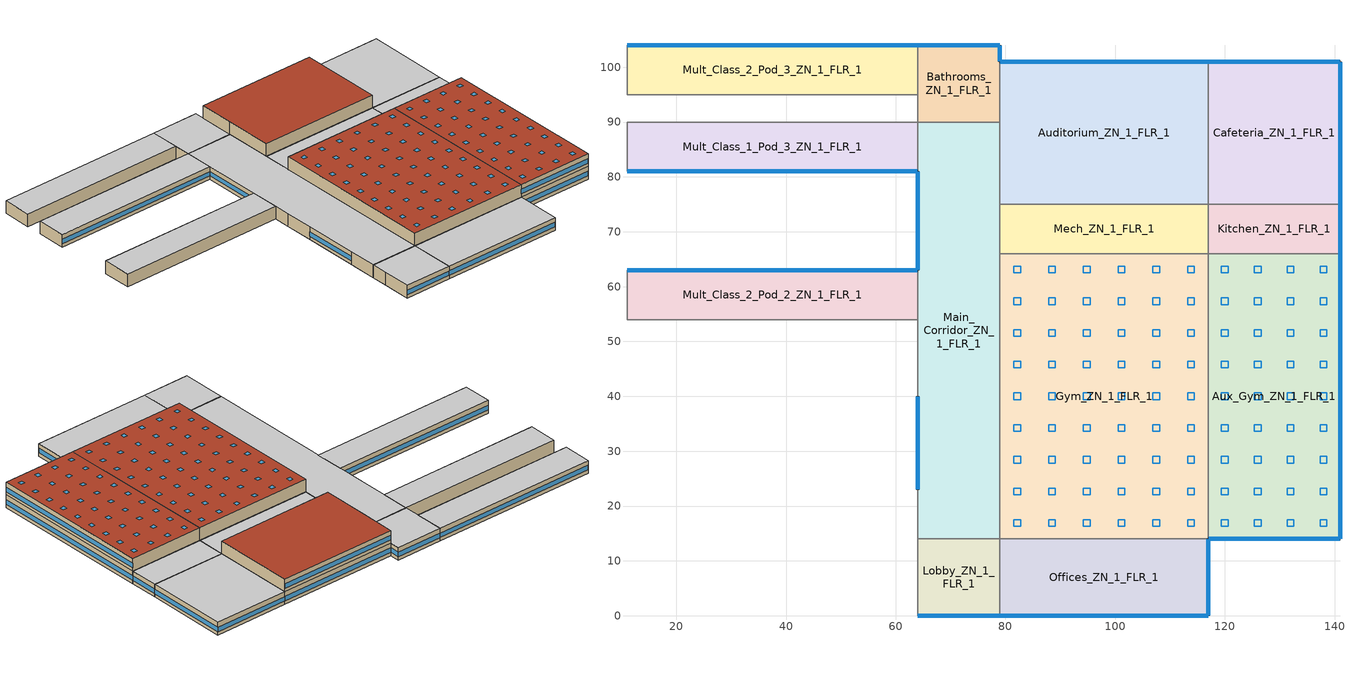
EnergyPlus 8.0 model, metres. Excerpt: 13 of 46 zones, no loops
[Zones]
Mult_Class_2_Pod_2_ZN_1_FLR_1
 floor ground (ext_slab_6in_with_carpet): 11,63 64,63 64,54 11,54 z0
 wall outside (nonres_ext_wall): 64,63 11,63 z0:4
 wall to Corridor_Pod_2_ZN_1_FLR_1 (int_wall): 11,54 64,54 z0:4
 wall to Main_Corridor_ZN_1_FLR_1 (int_wall): 64,54 64,63 z0:4
 wall to Corner_Class_2_Pod_2_ZN_1_FLR_1 (int_wall): 11,63 11,54 z0:4
 window (Window_U_0.48_SHGC_0.40): 63.95,63 11.05,63 z1.1:2.5
 ceiling to Mult_Class_2_Pod_2_ZN_1_FLR_2 (int_slab_ceiling): 11,54 64,54 64,63 11,63 z4
Mult_Class_1_Pod_3_ZN_1_FLR_1
 floor ground (ext_slab_6in_with_carpet): 11,90 64,90 64,81 11,81 z0
 wall outside (nonres_ext_wall): 11,81 64,81 z0:4
 wall to Main_Corridor_ZN_1_FLR_1 (int_wall): 64,81 64,90 z0:4
 wall to Corridor_Pod_3_ZN_1_FLR_1 (int_wall): 64,90 11,90 z0:4
 wall to Corner_Class_1_Pod_3_ZN_1_FLR_1 (int_wall): 11,90 11,81 z0:4
 window (Window_U_0.48_SHGC_0.40): 11.05,81 63.95,81 z1.1:2.5
 ceiling to Mult_Class_1_Pod_3_ZN_1_FLR_2 (int_slab_ceiling): 11,81 64,81 64,90 11,90 z4
Mult_Class_2_Pod_3_ZN_1_FLR_1
 floor ground (ext_slab_6in_with_carpet): 11,104 64,104 64,95 11,95 z0
 wall outside (nonres_ext_wall): 64,104 11,104 z0:4
 wall to Corridor_Pod_3_ZN_1_FLR_1 (int_wall): 11,95 64,95 z0:4
 wall to Bathrooms_ZN_1_FLR_1 (int_wall): 64,95 64,104 z0:4
 wall to Corner_Class_2_Pod_3_ZN_1_FLR_1 (int_wall): 11,104 11,95 z0:4
 window (Window_U_0.48_SHGC_0.40): 63.95,104 11.05,104 z1.1:2.5
 ceiling to Mult_Class_2_Pod_3_ZN_1_FLR_2 (int_slab_ceiling): 11,95 64,95 64,104 11,104 z4
Main_Corridor_ZN_1_FLR_1
 floor ground (ext_slab_6in_with_carpet): 64,90 79,90 79,14 64,14 z0
 wall outside (nonres_ext_wall): 64,81 64,63 / 64,40 64,23 z0:4
 wall to Lobby_ZN_1_FLR_1 (int_wall): 64,14 79,14 z0:4
 wall to Gym_ZN_1_FLR_1 (int_wall): 79,14 79,66 z0:4
 wall to Mech_ZN_1_FLR_1 (int_wall): 79,66 79,75 z0:4
 wall to Auditorium_ZN_1_FLR_1 (nonres_ext_wall): 79,75 79,90 z0:4
 wall to Bathrooms_ZN_1_FLR_1 (int_wall): 79,90 64,90 z0:4
 wall to Corridor_Pod_2_ZN_1_FLR_1 (int_wall): 64,54 64,49 z0:4
 wall to Mult_Class_1_Pod_2_ZN_1_FLR_1 (int_wall): 64,49 64,40 z0:4
 wall to Mult_Class_2_Pod_1_ZN_1_FLR_1 (int_wall): 64,23 64,14 z0:4
 window (Window_U_0.48_SHGC_0.40): 64,80.95 64,63.05 / 64,39.95 64,23.05 z1.1:2.51
 ceiling to Main_Corridor_ZN_1_FLR_2 (int_slab_ceiling): 64,14 79,14 79,90 64,90 z4
Lobby_ZN_1_FLR_1
 floor ground (ext_slab_6in_with_carpet): 64,14 79,14 79,0 64,0 z0
 wall outside (nonres_ext_wall): 64,0 79,0 z0:4
 wall to Offices_ZN_1_FLR_1 (int_wall): 79,0 79,14 z0:4
 wall to Corridor_Pod_1_ZN_1_FLR_1 (int_wall): 64,14 64,9 z0:4
 wall to Mult_Class_1_Pod_1_ZN_1_FLR_1 (int_wall): 64,9 64,0 z0:4
 window (Window_U_0.48_SHGC_0.40): 64.05,0 78.95,0 z1.1:2.51
 ceiling to Lobby_ZN_1_FLR_2 (int_slab_ceiling): 64,0 79,0 79,14 64,14 z4
Bathrooms_ZN_1_FLR_1
 floor ground (ext_slab_6in_with_carpet): 64,104 79,104 79,90 64,90 z0
 wall outside (nonres_ext_wall): 79,101 79,104 64,104 z0:4
 wall to Auditorium_ZN_1_FLR_1 (nonres_ext_wall): 79,90 79,101 z0:4
 wall to Corridor_Pod_3_ZN_1_FLR_1 (int_wall): 64,95 64,90 z0:4
 window (Window_U_0.48_SHGC_0.40): 79,101.05 79,103.95 z1.1:2.55; 78.95,104 64.05,104 z1.1:2.51
 ceiling to Bathrooms_ZN_1_FLR_2 (int_slab_ceiling): 64,90 79,90 79,104 64,104 z4
Offices_ZN_1_FLR_1
 floor ground (ext_slab_6in_with_carpet): 79,14 117,14 117,0 79,0 z0
 wall outside (nonres_ext_wall): 79,0 117,0 117,14 z0:4
 wall to Gym_ZN_1_FLR_1 (int_wall): 117,14 79,14 z0:4
 window (Window_U_0.48_SHGC_0.40): 79.05,0 116.95,0 z1.1:2.5; 117,0.05 117,13.95 z1.1:2.51
 ceiling to Offices_ZN_1_FLR_2 (int_slab_ceiling): 79,0 117,0 117,14 79,14 z4
Gym_ZN_1_FLR_1
 floor ground (ext_slab_6in_with_carpet): 79,66 117,66 117,14 79,14 z0
 wall to Aux_Gym_ZN_1_FLR_1 (int_wall): 117,14 117,66 z0:4; 117,14 117,66 z4:8
 wall to Mech_ZN_1_FLR_1 (int_wall): 117,66 79,66 z0:4
 wall to Offices_ZN_1_FLR_2 (int_wall): 79,14 117,14 z4:8
 wall to Mech_ZN_1_FLR_2 (int_wall): 117,66 79,66 z4:8
 wall to Main_Corridor_ZN_1_FLR_2 (int_wall): 79,66 79,14 z4:8
 roof outside (nonres_roof): 79,14 117,14 117,66 79,66 z8
 skylight (Window_U_1.17_SHGC_0.49): 81.56,16.28 82.78,16.28 82.78,17.5 81.56,17.5 z8; 87.89,16.28 89.11,16.28 89.11,17.5 87.89,17.5 z8; 94.22,16.28 95.44,16.28 95.44,17.5 94.22,17.5 z8; 100.56,16.28 101.78,16.28 101.78,17.5 100.56,17.5 z8; 106.89,16.28 108.11,16.28 108.11,17.5 106.89,17.5 z8; 113.22,16.28 114.44,16.28 114.44,17.5 113.22,17.5 z8; 81.56,22.06 82.78,22.06 82.78,23.28 81.56,23.28 z8; 87.89,22.06 89.11,22.06 89.11,23.28 87.89,23.28 z8; 94.22,22.06 95.44,22.06 95.44,23.28 94.22,23.28 z8; 100.56,22.06 101.78,22.06 101.78,23.28 100.56,23.28 z8; 106.89,22.06 108.11,22.06 108.11,23.28 106.89,23.28 z8; 113.22,22.06 114.44,22.06 114.44,23.28 113.22,23.28 z8; 81.56,27.83 82.78,27.83 82.78,29.05 81.56,29.05 z8; 87.89,27.83 89.11,27.83 89.11,29.05 87.89,29.05 z8; 94.22,27.83 95.44,27.83 95.44,29.05 94.22,29.05 z8; 100.56,27.83 101.78,27.83 101.78,29.05 100.56,29.05 z8; 106.89,27.83 108.11,27.83 108.11,29.05 106.89,29.05 z8; 113.22,27.83 114.44,27.83 114.44,29.05 113.22,29.05 z8; 81.56,33.61 82.78,33.61 82.78,34.83 81.56,34.83 z8; 87.89,33.61 89.11,33.61 89.11,34.83 87.89,34.83 z8; 94.22,33.61 95.44,33.61 95.44,34.83 94.22,34.83 z8; 100.56,33.61 101.78,33.61 101.78,34.83 100.56,34.83 z8; 106.89,33.61 108.11,33.61 108.11,34.83 106.89,34.83 z8; 113.22,33.61 114.44,33.61 114.44,34.83 113.22,34.83 z8; 81.56,39.39 82.78,39.39 82.78,40.61 81.56,40.61 z8; 87.89,39.39 89.11,39.39 89.11,40.61 87.89,40.61 z8; 94.22,39.39 95.44,39.39 95.44,40.61 94.22,40.61 z8; 100.56,39.39 101.78,39.39 101.78,40.61 100.56,40.61 z8; 106.89,39.39 108.11,39.39 108.11,40.61 106.89,40.61 z8; 113.22,39.39 114.44,39.39 114.44,40.61 113.22,40.61 z8; 81.56,45.17 82.78,45.17 82.78,46.39 81.56,46.39 z8; 87.89,45.17 89.11,45.17 89.11,46.39 87.89,46.39 z8; 94.22,45.17 95.44,45.17 95.44,46.39 94.22,46.39 z8; 100.56,45.17 101.78,45.17 101.78,46.39 100.56,46.39 z8; 106.89,45.17 108.11,45.17 108.11,46.39 106.89,46.39 z8; 113.22,45.17 114.44,45.17 114.44,46.39 113.22,46.39 z8; 81.56,50.95 82.78,50.95 82.78,52.17 81.56,52.17 z8; 87.89,50.95 89.11,50.95 89.11,52.17 87.89,52.17 z8; 94.22,50.95 95.44,50.95 95.44,52.17 94.22,52.17 z8; 100.56,50.95 101.78,50.95 101.78,52.17 100.56,52.17 z8; 106.89,50.95 108.11,50.95 108.11,52.17 106.89,52.17 z8; 113.22,50.95 114.44,50.95 114.44,52.17 113.22,52.17 z8; 81.56,56.72 82.78,56.72 82.78,57.94 81.56,57.94 z8; 87.89,56.72 89.11,56.72 89.11,57.94 87.89,57.94 z8; 94.22,56.72 95.44,56.72 95.44,57.94 94.22,57.94 z8; 100.56,56.72 101.78,56.72 101.78,57.94 100.56,57.94 z8; 106.89,56.72 108.11,56.72 108.11,57.94 106.89,57.94 z8; 113.22,56.72 114.44,56.72 114.44,57.94 113.22,57.94 z8; 81.56,62.5 82.78,62.5 82.78,63.72 81.56,63.72 z8; 87.89,62.5 89.11,62.5 89.11,63.72 87.89,63.72 z8; 94.22,62.5 95.44,62.5 95.44,63.72 94.22,63.72 z8; 100.56,62.5 101.78,62.5 101.78,63.72 100.56,63.72 z8; 106.89,62.5 108.11,62.5 108.11,63.72 106.89,63.72 z8; 113.22,62.5 114.44,62.5 114.44,63.72 113.22,63.72 z8
Aux_Gym_ZN_1_FLR_1
 floor ground (ext_slab_6in_with_carpet): 117,66 141,66 141,14 117,14 z0
 wall outside (nonres_ext_wall): 117,14 141,14 141,66 z0:4; 117,14 141,14 141,66 z4:8
 wall to Kitchen_ZN_1_FLR_1 (int_wall): 141,66 117,66 z0:4
 wall to LIBRARY_MEDIA_CENTER_ZN_1_FLR_2 (int_wall): 141,66 117,66 z4:8
 window (Window_U_0.48_SHGC_0.40): 117.05,14 140.95,14 z1.1:2.51; 141,14.05 141,65.95 z1.1:2.5; 117.05,14 140.95,14 z5.1:6.51; 141,14.05 141,65.95 z5.1:6.5
 roof outside (nonres_roof): 117,14 141,14 141,66 117,66 z8
 skylight (Window_U_1.17_SHGC_0.49): 119.39,16.28 120.61,16.28 120.61,17.5 119.39,17.5 z8; 125.39,16.28 126.61,16.28 126.61,17.5 125.39,17.5 z8; 131.39,16.28 132.61,16.28 132.61,17.5 131.39,17.5 z8; 137.39,16.28 138.61,16.28 138.61,17.5 137.39,17.5 z8; 119.39,22.06 120.61,22.06 120.61,23.28 119.39,23.28 z8; 125.39,22.06 126.61,22.06 126.61,23.28 125.39,23.28 z8; 131.39,22.06 132.61,22.06 132.61,23.28 131.39,23.28 z8; 137.39,22.06 138.61,22.06 138.61,23.28 137.39,23.28 z8; 119.39,27.83 120.61,27.83 120.61,29.05 119.39,29.05 z8; 125.39,27.83 126.61,27.83 126.61,29.05 125.39,29.05 z8; 131.39,27.83 132.61,27.83 132.61,29.05 131.39,29.05 z8; 137.39,27.83 138.61,27.83 138.61,29.05 137.39,29.05 z8; 119.39,33.61 120.61,33.61 120.61,34.83 119.39,34.83 z8; 125.39,33.61 126.61,33.61 126.61,34.83 125.39,34.83 z8; 131.39,33.61 132.61,33.61 132.61,34.83 131.39,34.83 z8; 137.39,33.61 138.61,33.61 138.61,34.83 137.39,34.83 z8; 119.39,39.39 120.61,39.39 120.61,40.61 119.39,40.61 z8; 125.39,39.39 126.61,39.39 126.61,40.61 125.39,40.61 z8; 131.39,39.39 132.61,39.39 132.61,40.61 131.39,40.61 z8; 137.39,39.39 138.61,39.39 138.61,40.61 137.39,40.61 z8; 119.39,45.17 120.61,45.17 120.61,46.39 119.39,46.39 z8; 125.39,45.17 126.61,45.17 126.61,46.39 125.39,46.39 z8; 131.39,45.17 132.61,45.17 132.61,46.39 131.39,46.39 z8; 137.39,45.17 138.61,45.17 138.61,46.39 137.39,46.39 z8; 119.39,50.95 120.61,50.95 120.61,52.17 119.39,52.17 z8; 125.39,50.95 126.61,50.95 126.61,52.17 125.39,52.17 z8; 131.39,50.95 132.61,50.95 132.61,52.17 131.39,52.17 z8; 137.39,50.95 138.61,50.95 138.61,52.17 137.39,52.17 z8; 119.39,56.72 120.61,56.72 120.61,57.94 119.39,57.94 z8; 125.39,56.72 126.61,56.72 126.61,57.94 125.39,57.94 z8; 131.39,56.72 132.61,56.72 132.61,57.94 131.39,57.94 z8; 137.39,56.72 138.61,56.72 138.61,57.94 137.39,57.94 z8; 119.39,62.5 120.61,62.5 120.61,63.72 119.39,63.72 z8; 125.39,62.5 126.61,62.5 126.61,63.72 125.39,63.72 z8; 131.39,62.5 132.61,62.5 132.61,63.72 131.39,63.72 z8; 137.39,62.5 138.61,62.5 138.61,63.72 137.39,63.72 z8
Auditorium_ZN_1_FLR_1
 floor ground (ext_slab_6in_with_carpet): 79,101 117,101 117,75 79,75 z0
 wall outside (nonres_ext_wall): 117,101 79,101 z0:4; 117,101 79,101 z4:8
 wall to Mech_ZN_1_FLR_1 (int_wall): 79,75 117,75 z0:4
 wall to Cafeteria_ZN_1_FLR_1 (int_wall): 117,75 117,101 z0:4
 wall to Mech_ZN_1_FLR_2 (int_wall): 79,75 117,75 z4:8
 wall to LIBRARY_MEDIA_CENTER_ZN_1_FLR_2 (int_wall): 117,75 117,101 z4:8
 wall to Main_Corridor_ZN_1_FLR_2 (nonres_ext_wall): 79,90 79,75 z4:8
 wall to Bathrooms_ZN_1_FLR_2 (nonres_ext_wall): 79,101 79,90 z4:8
 window (Window_U_0.48_SHGC_0.40): 116.95,101 79.05,101 z1.1:2.5; 116.95,101 79.05,101 z5.1:6.5
 roof outside (nonres_roof): 79,75 117,75 117,101 79,101 z8
Kitchen_ZN_1_FLR_1
 floor ground (ext_slab_6in_with_carpet): 117,75 141,75 141,66 117,66 z0
 wall outside (nonres_ext_wall): 141,66 141,75 z0:4
 wall to Cafeteria_ZN_1_FLR_1 (int_wall): 141,75 117,75 z0:4
 wall to Mech_ZN_1_FLR_1 (int_wall): 117,75 117,66 z0:4
 window (Window_U_0.48_SHGC_0.40): 141,66.05 141,74.95 z1.1:2.52
 ceiling to LIBRARY_MEDIA_CENTER_ZN_1_FLR_2 (int_slab_ceiling): 117,66 141,66 141,75 117,75 z4
Cafeteria_ZN_1_FLR_1
 floor ground (ext_slab_6in_with_carpet): 117,101 141,101 141,75 117,75 z0
 wall outside (nonres_ext_wall): 141,75 141,101 117,101 z0:4
 window (Window_U_0.48_SHGC_0.40): 141,75.05 141,100.95 / 140.95,101 117.05,101 z1.1:2.51
 ceiling to LIBRARY_MEDIA_CENTER_ZN_1_FLR_2 (int_slab_ceiling): 117,75 141,75 141,101 117,101 z4
Mech_ZN_1_FLR_1
 floor ground (ext_slab_6in_with_carpet): 79,75 117,75 117,66 79,66 z0
 ceiling to Mech_ZN_1_FLR_2 (int_slab_ceiling): 79,66 117,66 117,75 79,75 z4
[Building]
Secondary School: North Axis {deg}=0; Terrain=City; Loads Convergence Tolerance Value=0.04; Temperature Convergence Tolerance Value {deltaC}=0.2; Solar Distribution=FullInteriorAndExterior; Maximum Number of Warmup Days=25; Minimum Number of Warmup Days=6
[Site:Location]
Site:Location=Chicago Ohare Intl Ap_IL_USA Design_Conditions; Latitude {N+ S-}=41.98; Longitude {W- E+}=-87.92; Time Zone Relative to GMT {GMT+/-}=-6; Elevation {m}=201
[SizingPeriod:DesignDay] Day of Month=21; Dry-Bulb Temperature Range Modifier Type=DefaultMultipliers; Humidity Condition Type=Wetbulb; Barometric Pressure {Pa}=98934; Rain {Yes/No}=No; Snow on ground {Yes/No}=No; Daylight Savings Time Indicator=No
Name | Month | Day Type | Maximum Dry-Bulb Temperature {C} | Daily Dry-Bulb Temperature Range {C} | Wetbulb at Maximum Dry-Bulb {C} | Wind Speed {m/s} design conditions vs. traditional 6.71 m/s (15 mph) | Wind Direction {Degrees; N=0, S=180} | Solar Model Indicator | Clearness {0.0 to 1.1} | Wind Speed {m/s} design conditions vs. traditional 3.35 m/s (7mph) | ASHRAE Clear Sky Optical Depth for Beam Irradiance (taub) | ASHRAE Clear Sky Optical Depth for Diffuse Irradiance (taud)
Chicago Ohare Intl Ap Ann Htg 99.6% Condns DB | 1 | WinterDesignDay | -20 | 0 | -20 | 4.9 | 270 | ASHRAEClearSky | 0
Chicago Ohare Intl Ap Ann Clg .4% Condns DB=>MWB | 7 | SummerDesignDay | 33.3 | 10.5 | 23.7 |  | 230 | ASHRAETau |  | 5.2 | 0.455 | 2.05
[Site:GroundTemperature:BuildingSurface]
20.54, 20.52, 20.55, 20.63, 20.72, 23.01, 23.37, 23.43, 23.44, 21.14, 20.8, 20.64
[Site:WaterMainsTemperature]
Calculation Method=CORRELATION; Annual Average Outdoor Air Temperature {C}=9.75; Maximum Difference In Monthly Average Outdoor Air Temperatures {deltaC}=28.14
[Material]
Name | Roughness | Thickness {m} | Conductivity {W/m-K} | Density {kg/m3} | Specific Heat {J/kg-K} | Thermal Absorptance | Solar Absorptance | Visible Absorptance | Absorptance:Thermal | Absorptance:Solar | Absorptance:Visible
Std Wood 6inch | MediumSmooth | 0.15 | 0.12 | 540 | 1210 | 0.9 | 0.7 | 0.7
F07 25mm stucco | Smooth | 0.0254 | 0.72 | 1856 | 840 | 0.9 | 0.7 | 0.7
F08 Metal surface | Smooth | 0.0008 | 45.28 | 7824 | 500
F13 Built-up roofing | Rough | 0.0095 | 0.16 | 1120 | 1460 |  |  |  | 0.9 | 0.77
G01 13mm gypsum board | Smooth | 0.0127 | 0.16 | 800 | 1090 |  |  |  | 0.9 | 0.7 | 0.5
G01 16mm gypsum board | MediumSmooth | 0.0159 | 0.16 | 800 | 1090
100mm Normalweight concrete floor | MediumRough | 0.1016 | 2.31 | 2322 | 832
150mm Normalweight concrete floor | MediumRough | 0.1524 | 2.31 | 2322 | 832
[Material:NoMass]
CP02 CARPET PAD: VeryRough, 0.21648, 0.9, 0.7, 0.8
Nonres_Roof_Insulation: MediumSmooth, 3.4722, 0.9, 0.7, 0.7
Nonres_Exterior_Wall_Insulation: MediumSmooth, 2.368, 0.9, 0.7, 0.7
[Construction]
InteriorFurnishings: Std Wood 6inch
int_wall: G01 13mm gypsum board, G01 13mm gypsum board
ext_slab_6in_with_carpet: 150mm Normalweight concrete floor, CP02 CARPET PAD
int_slab_ceiling: CP02 CARPET PAD, 100mm Normalweight concrete floor
nonres_roof: F13 Built-up roofing, Nonres_Roof_Insulation, F08 Metal surface
nonres_ext_wall: F07 25mm stucco, G01 16mm gypsum board, Nonres_Exterior_Wall_Insulation, G01 16mm gypsum board
Window_U_0.48_SHGC_0.40: REF D CLEAR 6MM, AIR 13MM, CLEAR 6MM
Window_U_1.17_SHGC_0.49: REF D CLEAR 6MM
[WindowMaterial:Glazing] Optical Data Type=SpectralAverage; Thickness {m}=0.006; Infrared Transmittance at Normal Incidence=0; Front Side Infrared Hemispherical Emissivity=0.84; Conductivity {W/m-K}=0.9
Name | Solar Transmittance at Normal Incidence | Front Side Solar Reflectance at Normal Incidence | Back Side Solar Reflectance at Normal Incidence | Visible Transmittance at Normal Incidence | Front Side Visible Reflectance at Normal Incidence | Back Side Visible Reflectance at Normal Incidence | Back Side Infrared Hemispherical Emissivity
CLEAR 6MM | 0.775 | 0.071 | 0.071 | 0.881 | 0.08 | 0.08 | 0.84
REF D CLEAR 6MM | 0.429 | 0.308 | 0.379 | 0.334 | 0.453 | 0.505 | 0.82
[WindowMaterial:Gas]
AIR 13MM: Gas Type=Air; Thickness {m}=0.0127
[Zone] Type=1; Multiplier=1; Ceiling Height {m}=4; Floor Area {m2}=autocalculate; Part of Total Floor Area=Yes
Name | Volume {m3}
Mult_Class_2_Pod_2_ZN_1_FLR_1; Mult_Class_1_Pod_3_ZN_1_FLR_1; Mult_Class_2_Pod_3_ZN_1_FLR_1 | 1908
Main_Corridor_ZN_1_FLR_1 | 4560
Lobby_ZN_1_FLR_1; Bathrooms_ZN_1_FLR_1 | 840
Offices_ZN_1_FLR_1 | 2128
Gym_ZN_1_FLR_1 | 15808
Aux_Gym_ZN_1_FLR_1 | 9984
Auditorium_ZN_1_FLR_1 | 7904
Kitchen_ZN_1_FLR_1 | 864
Cafeteria_ZN_1_FLR_1 | 2496
Mech_ZN_1_FLR_1 | 1368
[InternalMass] Construction=InteriorFurnishings
Name | Zone | Surface Area {m2}
Mult_Class_2_Pod_2_ZN_1_FLR_1_InternalMass_1 | Mult_Class_2_Pod_2_ZN_1_FLR_1 | 954
Mult_Class_1_Pod_3_ZN_1_FLR_1_InternalMass_1 | Mult_Class_1_Pod_3_ZN_1_FLR_1 | 954
Mult_Class_2_Pod_3_ZN_1_FLR_1_InternalMass_1 | Mult_Class_2_Pod_3_ZN_1_FLR_1 | 954
Main_Corridor_ZN_1_FLR_1_InternalMass_1 | Main_Corridor_ZN_1_FLR_1 | 2280
Lobby_ZN_1_FLR_1_InternalMass_1 | Lobby_ZN_1_FLR_1 | 420
Bathrooms_ZN_1_FLR_1_InternalMass_1 | Bathrooms_ZN_1_FLR_1 | 420
Offices_ZN_1_FLR_1_InternalMass_1 | Offices_ZN_1_FLR_1 | 1064
Gym_ZN_1_FLR_1_InternalMass_1 | Gym_ZN_1_FLR_1 | 3952
Aux_Gym_ZN_1_FLR_1_InternalMass_1 | Aux_Gym_ZN_1_FLR_1 | 2496
Auditorium_ZN_1_FLR_1_InternalMass_1 | Auditorium_ZN_1_FLR_1 | 1976
Kitchen_ZN_1_FLR_1_InternalMass_1 | Kitchen_ZN_1_FLR_1 | 432
Cafeteria_ZN_1_FLR_1_InternalMass_1 | Cafeteria_ZN_1_FLR_1 | 1248
Mech_ZN_1_FLR_1_InternalMass_1 | Mech_ZN_1_FLR_1 | 684
[People] Fraction Radiant=0.3; Sensible Heat Fraction=AUTOCALCULATE; Activity Level Schedule=ACTIVITY_SCH; Enable ASHRAE 55 Comfort Warnings=No; Mean Radiant Temperature Calculation Type=ZoneAveraged; Work Efficiency Schedule=WORK_EFF_SCH; Clothing Insulation Schedule=CLOTHING_SCH; Air Velocity Schedule=AIR_VELO_SCH; Thermal Comfort Model 1 Type=FANGER
Name | Zone or ZoneList | Number of People Schedule | Number of People Calculation Method | Zone Floor Area per Person {m2/person} | Number of People
Mult_Class_2_Pod_2_ZN_1_FLR_1 | Mult_Class_2_Pod_2_ZN_1_FLR_1 | BLDG_OCC_SCH | Area/Person | 2.654
Mult_Class_1_Pod_3_ZN_1_FLR_1 | Mult_Class_1_Pod_3_ZN_1_FLR_1 | BLDG_OCC_SCH | Area/Person | 2.654
Mult_Class_2_Pod_3_ZN_1_FLR_1 | Mult_Class_2_Pod_3_ZN_1_FLR_1 | BLDG_OCC_SCH | Area/Person | 2.654
Bathrooms_ZN_1_FLR_1 | Bathrooms_ZN_1_FLR_1 | BLDG_OCC_SCH | People
Offices_ZN_1_FLR_1 | Offices_ZN_1_FLR_1 | BLDG_OCC_SCH_Offices | Area/Person | 18.579
Gym_ZN_1_FLR_1 | Gym_ZN_1_FLR_1 | BLDG_OCC_SCH_Gym | Area/Person | 3.096
Aux_Gym_ZN_1_FLR_1 | Aux_Gym_ZN_1_FLR_1 | BLDG_OCC_SCH_Gym | Area/Person | 3.096
Auditorium_ZN_1_FLR_1 | Auditorium_ZN_1_FLR_1 | BLDG_OCC_SCH_Auditorium | Area/Person | 0.619
Kitchen_ZN_1_FLR_1 | Kitchen_ZN_1_FLR_1 | BLDG_OCC_SCH | People |  | 35
Cafeteria_ZN_1_FLR_1 | Cafeteria_ZN_1_FLR_1 | BLDG_OCC_SCH_Cafeteria | Area/Person | 0.929
Mech_ZN_1_FLR_1 | Mech_ZN_1_FLR_1 | BLDG_OCC_SCH | People
[Lights] Design Level Calculation Method=Watts/Area; Return Air Fraction=0; Fraction Radiant=0.37; Fraction Visible=0.2; Fraction Replaceable=1; Return Air Fraction Calculated from Plenum Temperature=No
Name | Zone or ZoneList | Schedule | Watts per Zone Floor Area {W/m2}2}
Mult_Class_2_Pod_2_ZN_1_FLR_1_Lights | Mult_Class_2_Pod_2_ZN_1_FLR_1 | BLDG_LIGHT_CLASSROOM_SCH | 13.3472
Mult_Class_1_Pod_3_ZN_1_FLR_1_Lights | Mult_Class_1_Pod_3_ZN_1_FLR_1 | BLDG_LIGHT_CLASSROOM_SCH | 13.3472
Mult_Class_2_Pod_3_ZN_1_FLR_1_Lights | Mult_Class_2_Pod_3_ZN_1_FLR_1 | BLDG_LIGHT_CLASSROOM_SCH | 13.3472
Main_Corridor_ZN_1_FLR_1_Lights | Main_Corridor_ZN_1_FLR_1 | BLDG_LIGHT_CORRIDOR_SCH | 7.10418
Lobby_ZN_1_FLR_1_Lights | Lobby_ZN_1_FLR_1 | BLDG_LIGHT_LOBBYFLR1_SCH | 9.68752
Bathrooms_ZN_1_FLR_1_Lights | Bathrooms_ZN_1_FLR_1 | BLDG_LIGHT_BATH_SCH | 10.5486
Offices_ZN_1_FLR_1_Lights | Offices_ZN_1_FLR_1 | BLDG_LIGHT_OFFICE_SCH | 11.9479
Gym_ZN_1_FLR_1_Lights | Gym_ZN_1_FLR_1 | BLDG_LIGHT_GYM_SCH | 7.75002
Aux_Gym_ZN_1_FLR_1_Lights | Aux_Gym_ZN_1_FLR_1 | BLDG_LIGHT_GYM_SCH | 7.75002
Auditorium_ZN_1_FLR_1_Lights | Auditorium_ZN_1_FLR_1 | BLDG_LIGHT_SCH | 8.50349
Kitchen_ZN_1_FLR_1_Lights | Kitchen_ZN_1_FLR_1 | BLDG_LIGHT_SCH | 10.6563
Cafeteria_ZN_1_FLR_1_Lights | Cafeteria_ZN_1_FLR_1 | BLDG_LIGHT_SCH | 6.99654
Mech_ZN_1_FLR_1_Lights | Mech_ZN_1_FLR_1 | BLDG_LIGHT_SCH | 10.2257
[ElectricEquipment] Design Level Calculation Method=EquipmentLevel
Name | Zone or ZoneList | Schedule | Design Level {W} | Fraction Latent | Fraction Radiant | Fraction Lost | Design Level {W},
Mult_Class_2_Pod_2_ZN_1_FLR_1_PlugMisc_Equip | Mult_Class_2_Pod_2_ZN_1_FLR_1 | BLDG_EQUIP_SCH | 4770 | 0 | 0.5 | 0
Mult_Class_1_Pod_3_ZN_1_FLR_1_PlugMisc_Equip | Mult_Class_1_Pod_3_ZN_1_FLR_1 | BLDG_EQUIP_SCH | 4770 | 0 | 0.5 | 0
Mult_Class_2_Pod_3_ZN_1_FLR_1_PlugMisc_Equip | Mult_Class_2_Pod_3_ZN_1_FLR_1 | BLDG_EQUIP_SCH | 4770 | 0 | 0.5 | 0
Main_Corridor_ZN_1_FLR_1_PlugMisc_Equip | Main_Corridor_ZN_1_FLR_1 | BLDG_EQUIP_SCH | 4560 | 0 | 0.5 | 0
Lobby_ZN_1_FLR_1_PlugMisc_Equip | Lobby_ZN_1_FLR_1 | BLDG_EQUIP_SCH | 840 | 0 | 0.5 | 0
Bathrooms_ZN_1_FLR_1_PlugMisc_Equip | Bathrooms_ZN_1_FLR_1 | BLDG_EQUIP_SCH | 840 | 0 | 0.5 | 0
Offices_ZN_1_FLR_1_PlugMisc_Equip | Offices_ZN_1_FLR_1 | BLDG_EQUIP_SCH | 5745.6 | 0 | 0.5 | 0
Gym_ZN_1_FLR_1_PlugMisc_Equip | Gym_ZN_1_FLR_1 | BLDG_EQUIP_SCH | 9880 | 0 | 0.5 | 0
Aux_Gym_ZN_1_FLR_1_PlugMisc_Equip | Aux_Gym_ZN_1_FLR_1 | BLDG_EQUIP_SCH | 6240 | 0 | 0.5 | 0
Auditorium_ZN_1_FLR_1_PlugMisc_Equip | Auditorium_ZN_1_FLR_1 | BLDG_EQUIP_SCH | 4940 | 0 | 0.5 | 0
Kitchen_ZN_1_FLR_1_MiscElec_Equip | Kitchen_ZN_1_FLR_1 | KITCHEN_ELEC_EQUIP_SCH | 47995.2 | 0.25 | 0.3 | 0.2
Kitchen_ZN_1_FLR_1_Reach-in-Freezer | Kitchen_ZN_1_FLR_1 | Always_on | 1031.83 | 0 | 0.25 | 0
Kitchen_ZN_1_FLR_1_Reach-in-Refrigerator | Kitchen_ZN_1_FLR_1 | Always_on | 851.667 | 0 | 0.25 | 0
Cafeteria_ZN_1_FLR_1_PlugMisc_Equip | Cafeteria_ZN_1_FLR_1 | KITCHEN_ELEC_EQUIP_SCH | 48004.3 | 0 | 0.5 | 0
Mech_ZN_1_FLR_1_PlugMisc_Equip | Mech_ZN_1_FLR_1 | BLDG_EQUIP_SCH | 1368 | 0 | 0.5 | 0
Mech_ZN_1_FLR_1_Elevators_Equip | Mech_ZN_1_FLR_1 | BLDG_ELEVATORS | 32109.9 | 0 | 0.5 | 0
Mech_ZN_1_FLR_1_Elevators_Lights_Fan | Mech_ZN_1_FLR_1 | ELEV_LIGHT_FAN_SCH_ADD_DF |  | 0 | 0.5 | 0 | 211.8
[GasEquipment]
Kitchen_ZN_1_FLR_1_MiscGas_Equip: Zone or ZoneList=Kitchen_ZN_1_FLR_1; Schedule=KITCHEN_GAS_EQUIP_SCH; Design Level Calculation Method=EquipmentLevel; Design Level {W}=362578; Fraction Latent=0.1; Fraction Radiant=0.2; Fraction Lost=0.7
[Daylighting:Controls] Total Daylighting Reference Points=2; Lighting Control Type=2; Maximum Allowable Discomfort Glare Index=22; Minimum Input Power Fraction for Continuous Dimming Control=0.3; Minimum Light Output Fraction for Continuous Dimming Control=0.2; Number of Stepped Control Steps=3; Probability Lighting will be Reset When Needed in Manual Stepped Control=1
Name | X-Coordinate of First Reference Point {m} | Y-Coordinate of First Reference Point {m} | Z-Coordinate of First Reference Point {m} | X-Coordinate of Second Reference Point {m} | Y-Coordinate of Second Reference Point {m} | Z-Coordinate of Second Reference Point {m} | Fraction of Zone Controlled by First Reference Point | Fraction of Zone Controlled by Second Reference Point | Illuminance Setpoint at First Reference Point {lux} | Illuminance Setpoint at Second Reference Point {lux} | Glare Calculation Azimuth Angle of View Direction Clockwise from Zone y-Axis {deg}
Gym_ZN_1_FLR_1 | 19 | 24 | 0 | 2 | 24 | 0 | 0.5 | 0.5 | 500 | 500 | 0
Aux_Gym_ZN_1_FLR_1 | 12 | 24 | 0 | 2 | 24 | 0 | 0.5 | 0.5 | 500 | 500 | 0
Mult_Class_2_Pod_2_ZN_1_FLR_1; Mult_Class_2_Pod_3_ZN_1_FLR_1 | 13.2588 | 7.3236 | 0.762 | 39.7764 | 7.3236 | 0.762 | 0.14 | 0.14 | 500 | 500 | 0
Mult_Class_1_Pod_3_ZN_1_FLR_1 | 13.2588 | 1.6764 | 0.762 | 39.7764 | 1.6764 | 0.762 | 0.14 | 0.14 | 500 | 500 | 180
Lobby_ZN_1_FLR_1 | 3.7338 | 1.6764 | 0.762 | 11.2014 | 1.6764 | 0.762 | 0.09 | 0.09 | 375 | 375 | 180
Offices_ZN_1_FLR_1 | 18.9982 | 1.6764 | 0.762 | 36.3322 | 7.0104 | 0.762 | 0.115 | 0.115 | 500 | 500 | 180
Cafeteria_ZN_1_FLR_1 | 22.3236 | 13 | 0.762 | 12 | 24.3236 | 0.762 | 0.095 | 0.095 | 375 | 375 | 0
Auditorium_ZN_1_FLR_1 | 9.5006 | 21.7328 | 0.762 | 28.5004 | 21.7328 | 0.762 | 0.125 | 0.125 | 375 | 375 | 0
[ZoneInfiltration:DesignFlowRate] Temperature Term Coefficient=0; Velocity Squared Term Coefficient=0
Name | Zone or ZoneList | Schedule | Design Flow Rate Calculation Method | Flow per Exterior Surface Area {m3/s-m2} | Constant Term Coefficient | Velocity Term Coefficient | Design Flow Rate {m3/s}
Mult_Class_2_Pod_2_ZN_1_FLR_1_Infiltration | Mult_Class_2_Pod_2_ZN_1_FLR_1 | INFIL_SCH_PNNL | Flow/ExteriorArea | 0.00056896 | 0 | 0.224
Mult_Class_1_Pod_3_ZN_1_FLR_1_Infiltration | Mult_Class_1_Pod_3_ZN_1_FLR_1 | INFIL_SCH_PNNL | Flow/ExteriorArea | 0.00056896 | 0 | 0.224
Mult_Class_2_Pod_3_ZN_1_FLR_1_Infiltration | Mult_Class_2_Pod_3_ZN_1_FLR_1 | INFIL_SCH_PNNL | Flow/ExteriorArea | 0.00056896 | 0 | 0.224
Main_Corridor_ZN_1_FLR_1_Infiltration | Main_Corridor_ZN_1_FLR_1 | INFIL_SCH_PNNL | Flow/ExteriorArea | 0.00056896 | 0 | 0.224
Lobby_ZN_1_FLR_1_Infiltration | Lobby_ZN_1_FLR_1 | INFIL_SCH_PNNL | Flow/ExteriorArea | 0.00056896 | 0 | 0.224
Lobby_ZN_1_FLR_1_Door_Infiltration | Lobby_ZN_1_FLR_1 | INFIL_Door_Opening_SCH | Flow/Zone |  | 1 | 0 | 5.11449
Bathrooms_ZN_1_FLR_1_Infiltration | Bathrooms_ZN_1_FLR_1 | INFIL_SCH_PNNL | Flow/ExteriorArea | 0.00056896 | 0 | 0.224
Offices_ZN_1_FLR_1_Infiltration | Offices_ZN_1_FLR_1 | INFIL_SCH_PNNL | Flow/ExteriorArea | 0.00056896 | 0 | 0.224
Gym_ZN_1_FLR_1_Infiltration | Gym_ZN_1_FLR_1 | INFIL_SCH_PNNL | Flow/ExteriorArea | 0 | 0 | 0.224
Aux_Gym_ZN_1_FLR_1_Infiltration | Aux_Gym_ZN_1_FLR_1 | INFIL_SCH_PNNL | Flow/ExteriorArea | 0.000186619 | 0 | 0.224
Auditorium_ZN_1_FLR_1_Infiltration | Auditorium_ZN_1_FLR_1 | INFIL_SCH_PNNL | Flow/ExteriorArea | 0.000194015 | 0 | 0.224
Kitchen_ZN_1_FLR_1_Infiltration | Kitchen_ZN_1_FLR_1 | INFIL_SCH_PNNL | Flow/ExteriorArea | 0.00056896 | 0 | 0.224
Cafeteria_ZN_1_FLR_1_Infiltration | Cafeteria_ZN_1_FLR_1 | INFIL_SCH_PNNL | Flow/ExteriorArea | 0.00056896 | 0 | 0.224
[Exterior:Lights] Control Option=AstronomicalClock
Name | Schedule | Design Level {W}
Exterior_Lights_a | Exterior_lighting_schedule_a | 353.47
Exterior_Lights_b | Exterior_lighting_schedule_b | 8427.85
[EnergyManagementSystem:Program]
PSZ4_8_Set_Fan_Par: IF PSZ4_8_Number_of_Stages == 1; Return; ENDIF; SET PSZ4_8_FanPwrExponent = 2.2; SET PSZ4_8_OAFrac = PSZ4_8_OAFlowMass/PSZ4_8_DesignFlowMass; IF  PSZ4_8_OAFrac < 0.66; SET PSZ4_8_VenSpeed = 0.66; SET PSZ4_8_Stage1Speed = 0.66; ELSE; SET PSZ4_8_VenSpeed = PSZ4_8_OAFrac; SET PSZ4_8_Stage1Speed = PSZ4_8_OAFrac; ENDIF; SET PSZ4_8_Stage2Speed = 1.0; SET PSZ4_8_HeatSpeed = 1.0
PSZ4_8_Fan_Control: IF PSZ4_8_Number_of_Stages == 1; Return; ENDIF; IF PSZ4_8_HeatingRTF > 0; SET PSZ4_8_Heating = PSZ4_8_HeatingRTF; SET PSZ4_8_Ven = 1 - PSZ4_8_HeatingRTF; SET PSZ4_8_Eco = 0; SET PSZ4_8_Stage1 = 0; SET PSZ4_8_Stage2 = 0; ELSE; SET PSZ4_8_Heating = 0; SET PSZ4_8_EcoSpeed = PSZ4_8_VenSpeed; IF PSZ4_8_SpeedRatio == 0; IF PSZ4_8_RTF > 0; SET PSZ4_8_Stage1 = PSZ4_8_RTF; SET PSZ4_8_Stage2 = 0; SET PSZ4_8_Ven = 1-PSZ4_8_RTF; SET PSZ4_8_Eco = 0; IF PSZ4_8_OAFlowMass > (PSZ4_8_OADesignMass * PSZ4_8_OASch); SET PSZ4_8_Stage1Speed = 1.0; ENDIF; ELSE; SET PSZ4_8_Stage1 = 0; SET PSZ4_8_Stage2 = 0; IF PSZ4_8_OAFlowMass > (PSZ4_8_OADesignMass * PSZ4_8_OASch); SET PSZ4_8_Eco = 1.0; SET PSZ4_8_Ven = 0; SET PSZ4_8_Exp_DAT = PSZ4_8_DAT_Rqd - (1-PSZ4_8_VenSpeed) * KITCHEN_ZN_1_FLR_1_Temp; SET PSZ4_8_Exp_DAT = PSZ4_8_Exp_DAT/PSZ4_8_VenSpeed; IF OAT_F > PSZ4_8_Exp_DAT; SET PSZ4_8_EcoSpeed = PSZ4_8_Stage2Speed; ENDIF; ELSE; SET PSZ4_8_Eco = 0; SET PSZ4_8_Ven = 1.0; ENDIF; ENDIF; ELSE; SET PSZ4_8_Stage1 = 1- PSZ4_8_SpeedRatio; SET PSZ4_8_Stage2 = PSZ4_8_SpeedRatio; SET PSZ4_8_Ven = 0; SET PSZ4_8_Eco = 0; IF PSZ4_8_OAFlowMass > (PSZ4_8_OADesignMass * PSZ4_8_OASch); SET PSZ4_8_Stage1Speed = 1.0; ENDIF; ENDIF; ENDIF; SET PSZ4_8_FPR = PSZ4_8_Ven * (PSZ4_8_VenSpeed ^ PSZ4_8_FanPwrExponent); SET PSZ4_8_FPR = PSZ4_8_FPR + PSZ4_8_Eco * (PSZ4_8_EcoSpeed ^ PSZ4_8_FanPwrExponent); SET PSZ4_8_FPR_1 = PSZ4_8_Stage1 * (PSZ4_8_Stage1Speed ^ PSZ4_8_FanPwrExponent); SET PSZ4_8_FPR = PSZ4_8_FPR + PSZ4_8_FPR_1; SET PSZ4_8_FPR_2 = PSZ4_8_Stage2 * (PSZ4_8_Stage2Speed ^ PSZ4_8_FanPwrExponent); SET PSZ4_8_FPR = PSZ4_8_FPR + PSZ4_8_FPR_2; SET PSZ4_8_FPR_3 = PSZ4_8_Heating * (PSZ4_8_HeatSpeed ^ PSZ4_8_FanPwrExponent); SET PSZ4_8_FanPwrRatio = PSZ4_8_FPR +  PSZ4_8_FPR_3; SET PSZ4_8_Fan_Pressure = PSZ4_8_Fan_DesignPressure * PSZ4_8_FanPwrRatio
PSZ4_8_Set_Number_of_Stages: SET PSZ4_8_Number_of_Stages =  2
PSZ5_9_Economizer_CTRL_Prog: SET PSZ5_9_Timestep_Econ_Eff = 0.7; SET PSZ5_9_MaxE = 0.7; SET PSZ5_9_DAT_Rqd = (PSZ5_9_DAT_Rqd*1.8) +32; SET OAT_F = (OAT_F*1.8) +32; SET OAwb_F = (OAwb_F*1.8) +32; IF PSZ5_9_OAFlowMass > (PSZ5_9_OADesignMass * PSZ5_9_OASch); SET PSZ5_9_Econo_Active = 1; ELSE; SET PSZ5_9_Econo_Active = 0; ENDIF; SET PSZ5_9_dT_Needed = 75 - PSZ5_9_DAT_Rqd; SET PSZ5_9_Cool_Des_dT = ((98*0.15) + (75*(1-0.15))) - 55; SET PSZ5_9_Cool_Load = PSZ5_9_dT_Needed/ PSZ5_9_Cool_Des_dT; IF PSZ5_9_Cool_Load > 1; SET PSZ5_9_Cool_Load = 1; ELSEIF PSZ5_9_Cool_Load < 0; SET PSZ5_9_Cool_Load = 0; ENDIF; IF PSZ5_9_Econo_Active == 1; SET PSZ5_9_Stage = PSZ5_9_Number_of_Stages; IF PSZ5_9_Stage == 2; IF PSZ5_9_Cool_Load < 0.6; SET PSZ5_9_Timestep_Econ_Eff = PSZ5_9_MaxE; ELSE; SET PSZ5_9_ECO_Eff = 0-2.18919863612305; SET PSZ5_9_ECO_Eff = PSZ5_9_ECO_Eff + (0-0.674461284910428 * PSZ5_9_Cool_Load); SET PSZ5_9_ECO_Eff = PSZ5_9_ECO_Eff + (0.000459106275872404 * (OAT_F^2)); SET PSZ5_9_ECO_Eff = PSZ5_9_ECO_Eff + (0-0.00000484778537945252 * (OAT_F^3)); SET PSZ5_9_ECO_Eff = PSZ5_9_ECO_Eff + (0.182915713033586 * OAwb_F); SET PSZ5_9_ECO_Eff = PSZ5_9_ECO_Eff + (0-0.00382838660261133 * (OAwb_F^2)); SET PSZ5_9_ECO_Eff = PSZ5_9_ECO_Eff + (0.0000255567460240583 * (OAwb_F^3)); SET PSZ5_9_Timestep_Econ_Eff = PSZ5_9_ECO_Eff; ENDIF; ELSE; SET PSZ5_9_ECO_Eff = 2.36337942464462; SET PSZ5_9_ECO_Eff = PSZ5_9_ECO_Eff + (0-0.409939515512619 * PSZ5_9_Cool_Load); SET PSZ5_9_ECO_Eff = PSZ5_9_ECO_Eff + (0-0.0565205596792225 * OAwb_F); SET PSZ5_9_ECO_Eff = PSZ5_9_ECO_Eff + (0-0.0000632612294169389 * (OAT_F^2)); SET PSZ5_9_Timestep_Econ_Eff = PSZ5_9_ECO_Eff + (0.000571724868775081 * (OAwb_F^2)); ENDIF; IF PSZ5_9_Timestep_Econ_Eff > PSZ5_9_MaxE; SET PSZ5_9_Timestep_Econ_Eff = PSZ5_9_MaxE; ELSEIF PSZ5_9_Timestep_Econ_Eff < (PSZ5_9_OADesignMass * PSZ5_9_OASch); SET PSZ5_9_Timestep_Econ_Eff = (PSZ5_9_OADesignMass * PSZ5_9_OASch); ENDIF; ENDIF
PSZ5_9_Set_Fan_Par: IF PSZ5_9_Number_of_Stages == 1; Return; ENDIF; SET PSZ5_9_FanPwrExponent = 2.2; SET PSZ5_9_OAFrac = PSZ5_9_OAFlowMass/PSZ5_9_DesignFlowMass; IF  PSZ5_9_OAFrac < 0.66; SET PSZ5_9_VenSpeed = 0.66; SET PSZ5_9_Stage1Speed = 0.66; ELSE; SET PSZ5_9_VenSpeed = PSZ5_9_OAFrac; SET PSZ5_9_Stage1Speed = PSZ5_9_OAFrac; ENDIF; SET PSZ5_9_Stage2Speed = 1.0; SET PSZ5_9_HeatSpeed = 1.0
PSZ5_9_Set_Number_of_Stages: SET PSZ5_9_Number_of_Stages =  2
SetBoilerPar: SET CapRated =  1323506.3; SET EtRated =  0.8125; SET CapRated = (CapRated *3.412)/1000; SET SkinLossRate = 0.02; SET BoilerType = 2; IF BoilerType  == 1; IF CapRated >10000; SET PLRx = 0.2; ELSEIF CapRated >5000; SET PLRx = 0.25; ELSEIF CapRated >1000; SET PLRx = 0.33; ELSE; SET BoilerType = 2; SET PLRx = 0.2; ENDIF; ELSE; SET PLRx = 0.2; ENDIF; IF BoilerType == 1; SET CurveX = 0.975 + 0.305 * PLRx - 0.527 * (PLRx^2) + 0.249 * (PLRx^3); ELSE; SET CurveX = 0.907 + 0.320 * PLRx - 0.420 * (PLRx^2) + 0.193 * (PLRx^3); ENDIF; SET LoadX = CapRated * PLRx; SET Etx = CurveX * EtRated; SET InputEx = LoadX/Etx; SET SkinEx = CapRated * SkinLossRate; SET Ecx = (LoadX + SkinEx)/InputEx
SetBoilerCurve: IF BoilerPLR >= PLRx; IF BoilerType == 1; SET BoilerCurve = 0.975 + 0.305*BoilerPLR - 0.527*(BoilerPLR^2) + 0.249*(BoilerPLR^3); ELSE; SET BoilerCurve = 0.907 + 0.320*BoilerPLR - 0.420*(BoilerPLR^2) + 0.193*(BoilerPLR^3); ENDIF; ELSE; IF BoilerPLR == 0; SET BoilerCurve = NULL; ELSE; IF BoilerPLR <0.05; SET BoilerCurve = (0.05/(0.05 + SkinLossRate)) * (Ecx/EtRated); ELSE; SET BoilerCurve = (BoilerPLR/(BoilerPLR + SkinLossRate)) * (Ecx/EtRated); ENDIF; ENDIF; ENDIF
[Schedule:Compact]
BLDG_LIGHT_BATH_SCH: Through: 6/30, For: Weekdays, Until: 7:00, 0.1773, Until: 8:00, 0.9, Until: 21:00, 0.594, Until: 24:00, 0.1773, For: SummerDesignDay, Until: 24:00, 1, For: WinterDesignDay, Until: 24:00, 0, For: WeekEnds Holidays AllOtherDays, Until: 24:00, 0.1773, Through: 9/1, For: Weekdays, Until: 8:00, 0.1773, Until: 20:00, 0.33, Until: 21:00, 0.117018, Until: 24:00, 0.1773, For: SummerDesignDay, Until: 24:00, 1, For: WinterDesignDay, Until: 24:00, 0, For: WeekEnds Holidays AllOtherDays, Until: 24:00, 0.1773, Through: 12/31, For: Weekdays, Until: 7:00, 0.1773, Until: 8:00, 0.9, Until: 21:00, 0.594, Until: 24:00, 0.1773, For: SummerDesignDay, Until: 24:00, 1, For: WinterDesignDay, Until: 24:00, 0, For: WeekEnds Holidays AllOtherDays, Until: 24:00, 0.1773
BLDG_LIGHT_CLASSROOM_SCH: Through: 6/30, For: Weekdays, Until: 7:00, 0.1773, Until: 8:00, 0.9, Until: 21:00, 0.612, Until: 24:00, 0.1773, For: SummerDesignDay, Until: 24:00, 1, For: WinterDesignDay, Until: 24:00, 0, For: WeekEnds Holidays AllOtherDays, Until: 24:00, 0.1773, Through: 9/1, For: Weekdays, Until: 8:00, 0.1773, Until: 20:00, 0.34, Until: 21:00, 0.120564, Until: 24:00, 0.1773, For: SummerDesignDay, Until: 24:00, 1, For: WinterDesignDay, Until: 24:00, 0, For: WeekEnds Holidays AllOtherDays, Until: 24:00, 0.1773, Through: 12/31, For: Weekdays, Until: 7:00, 0.1773, Until: 8:00, 0.9, Until: 21:00, 0.612, Until: 24:00, 0.1773, For: SummerDesignDay, Until: 24:00, 1, For: WinterDesignDay, Until: 24:00, 0, For: WeekEnds Holidays AllOtherDays, Until: 24:00, 0.1773
BLDG_LIGHT_CORRIDOR_SCH: Through: 6/30, For: Weekdays, Until: 7:00, 0.1773, Until: 8:00, 0.9, Until: 21:00, 0.84888, Until: 24:00, 0.1773, For: SummerDesignDay, Until: 24:00, 1, For: WinterDesignDay, Until: 24:00, 0, For: WeekEnds Holidays AllOtherDays, Until: 24:00, 0.1773, Through: 9/1, For: Weekdays, Until: 8:00, 0.1773, Until: 20:00, 0.4716, Until: 21:00, 0.167229, Until: 24:00, 0.1773, For: SummerDesignDay, Until: 24:00, 1, For: WinterDesignDay, Until: 24:00, 0, For: WeekEnds Holidays AllOtherDays, Until: 24:00, 0.1773, Through: 12/31, For: Weekdays, Until: 7:00, 0.1773, Until: 8:00, 0.9, Until: 21:00, 0.84888, Until: 24:00, 0.1773, For: SummerDesignDay, Until: 24:00, 1, For: WinterDesignDay, Until: 24:00, 0, For: WeekEnds Holidays AllOtherDays, Until: 24:00, 0.1773
BLDG_LIGHT_GYM_SCH: Through: 6/30, For: Weekdays, Until: 7:00, 0.1773, Until: 8:00, 0.9, Until: 21:00, 0.88182, Until: 24:00, 0.1773, For: SummerDesignDay, Until: 24:00, 1, For: WinterDesignDay, Until: 24:00, 0, For: WeekEnds Holidays AllOtherDays, Until: 24:00, 0.1773, Through: 9/1, For: Weekdays, Until: 8:00, 0.1773, Until: 20:00, 0.4899, Until: 21:00, 0.173719, Until: 24:00, 0.1773, For: SummerDesignDay, Until: 24:00, 1, For: WinterDesignDay, Until: 24:00, 0, For: WeekEnds Holidays AllOtherDays, Until: 24:00, 0.1773, Through: 12/31, For: Weekdays, Until: 7:00, 0.1773, Until: 8:00, 0.9, Until: 21:00, 0.88182, Until: 24:00, 0.1773, For: SummerDesignDay, Until: 24:00, 1, For: WinterDesignDay, Until: 24:00, 0, For: WeekEnds Holidays AllOtherDays, Until: 24:00, 0.1773
BLDG_LIGHT_LOBBYFLR1_SCH; BLDG_LIGHT_SCH: Through: 6/30, For: Weekdays, Until: 7:00, 0.1773, Until: 21:00, 0.9, Until: 24:00, 0.1773, For: SummerDesignDay, Until: 24:00, 1, For: WinterDesignDay, Until: 24:00, 0, For: WeekEnds Holidays AllOtherDays, Until: 24:00, 0.1773, Through: 9/1, For: Weekdays, Until: 8:00, 0.1773, Until: 20:00, 0.5, Until: 24:00, 0.1773, For: SummerDesignDay, Until: 24:00, 1, For: WinterDesignDay, Until: 24:00, 0, For: WeekEnds Holidays AllOtherDays, Until: 24:00, 0.1773, Through: 12/31, For: Weekdays, Until: 7:00, 0.1773, Until: 21:00, 0.9, Until: 24:00, 0.1773, For: SummerDesignDay, Until: 24:00, 1, For: WinterDesignDay, Until: 24:00, 0, For: WeekEnds Holidays AllOtherDays, Until: 24:00, 0.1773
BLDG_LIGHT_OFFICE_SCH: Through: 6/30, For: Weekdays, Until: 7:00, 0.1773, Until: 8:00, 0.9, Until: 21:00, 0.78075, Until: 24:00, 0.1773, For: SummerDesignDay, Until: 24:00, 1, For: WinterDesignDay, Until: 24:00, 0, For: WeekEnds Holidays AllOtherDays, Until: 24:00, 0.1773, Through: 9/1, For: Weekdays, Until: 8:00, 0.1773, Until: 20:00, 0.43375, Until: 21:00, 0.153808, Until: 24:00, 0.1773, For: SummerDesignDay, Until: 24:00, 1, For: WinterDesignDay, Until: 24:00, 0, For: WeekEnds Holidays AllOtherDays, Until: 24:00, 0.1773, Through: 12/31, For: Weekdays, Until: 7:00, 0.1773, Until: 8:00, 0.9, Until: 21:00, 0.78075, Until: 24:00, 0.1773, For: SummerDesignDay, Until: 24:00, 1, For: WinterDesignDay, Until: 24:00, 0, For: WeekEnds Holidays AllOtherDays, Until: 24:00, 0.1773
BLDG_EQUIP_SCH: Through: 6/30, For: SummerDesignDay, Until: 08:00, 0.35, Until: 17:00, 0.95, Until: 24:00, 0.35, For: WinterDesignDay, Until: 24:00, 0.35, For: Weekdays, Until: 08:00, 0.347177, Until: 17:00, 0.948419, Until: 21:00, 0.349418, Until: 24:00, 0.347177, For: WeekEnds Holidays AllOtherDays, Until: 24:00, 0.347177, Through: 9/1, For: SummerDesignDay, Until: 08:00, 0.25, Until: 17:00, 0.5, Until: 24:00, 0.25, For: WinterDesignDay, Until: 24:00, 0.25, For: Weekdays, Until: 08:00, 0.247984, Until: 17:00, 0.499168, Until: 21:00, 0.249584, Until: 24:00, 0.247984, For: WeekEnds Holidays AllOtherDays, Until: 24:00, 0.247984, Through: 12/31, For: SummerDesignDay, Until: 08:00, 0.35, Until: 17:00, 0.95, Until: 24:00, 0.35, For: WinterDesignDay, Until: 24:00, 0.35, For: Weekdays, Until: 08:00, 0.347177, Until: 17:00, 0.948419, Until: 21:00, 0.349418, Until: 24:00, 0.347177, For: WeekEnds Holidays AllOtherDays, Until: 24:00, 0.347177
KITCHEN_ELEC_EQUIP_SCH: Through: 6/30, For: Weekdays SummerDesignDay, Until: 08:00, 0.1, Until: 10:00, 0.15, Until: 13:00, 0.25, Until: 15:00, 0.15, Until: 24:00, 0.1, For: WeekEnds WinterDesignDay Holidays AllOtherDays, Until: 24:00, 0.1, Through: 9/1, For: Weekdays SummerDesignDay, Until: 08:00, 0.1, Until: 10:00, 0.15, Until: 13:00, 0.25, Until: 15:00, 0.15, Until: 24:00, 0.1, For: WeekEnds WinterDesignDay Holidays AllOtherDays, Until: 24:00, 0.1, Through: 12/31, For: Weekdays SummerDesignDay, Until: 08:00, 0.1, Until: 10:00, 0.15, Until: 13:00, 0.25, Until: 15:00, 0.15, Until: 24:00, 0.1, For: WeekEnds WinterDesignDay Holidays AllOtherDays, Until: 24:00, 0.1
KITCHEN_GAS_EQUIP_SCH: Through: 6/30, For: Weekdays SummerDesignDay, Until: 08:00, 0.02, Until: 10:00, 0.15, Until: 13:00, 0.2, Until: 15:00, 0.1, Until: 24:00, 0.02, For: WeekEnds WinterDesignDay Holidays AllOtherDays, Until: 24:00, 0.02, Through: 9/1, For: Weekdays SummerDesignDay, Until: 08:00, 0.02, Until: 10:00, 0.15, Until: 13:00, 0.2, Until: 15:00, 0.1, Until: 24:00, 0.02, For: WeekEnds WinterDesignDay Holidays AllOtherDays, Until: 24:00, 0.02, Through: 12/31, For: Weekdays SummerDesignDay, Until: 08:00, 0.02, Until: 10:00, 0.15, Until: 13:00, 0.2, Until: 15:00, 0.1, Until: 24:00, 0.02, For: WeekEnds WinterDesignDay Holidays AllOtherDays, Until: 24:00, 0.02
BLDG_ELEVATORS; ELEV_LIGHT_FAN_SCH_ADD_DF: Through: 12/31, For: SummerDesignDay, Until: 24:00, 0.3, For: WinterDesignDay, Until: 24:00, 0, For: Weekdays, Until: 08:00, 0, Until: 15:00, 0.3, Until: 16:00, 0.15, Until: 24:00, 0, For: AllOtherDays, Until: 24:00, 0
BLDG_OCC_SCH: Through: 6/15, For: Weekdays SummerDesignDay, Until: 08:00, 0, Until: 16:00, 0.95, Until: 21:00, 0.15, Until: 24:00, 0, For: WeekEnds WinterDesignDay Holidays AllOtherDays, Until: 24:00, 0, Through: 9/15, For: Weekdays SummerDesignDay, Until: 08:00, 0, Until: 16:00, 0.15, Until: 21:00, 0.15, Until: 24:00, 0, For: WeekEnds WinterDesignDay Holidays AllOtherDays, Until: 24:00, 0, Through: 12/31, For: Weekdays SummerDesignDay, Until: 08:00, 0, Until: 16:00, 0.95, Until: 21:00, 0.15, Until: 24:00, 0, For: WeekEnds WinterDesignDay Holidays AllOtherDays, Until: 24:00, 0
BLDG_OCC_SCH_Offices: Through: 6/30, For: Weekdays SummerDesignDay, Until: 08:00, 0, Until: 17:00, 0.95, Until: 21:00, 0.15, Until: 24:00, 0, For: WeekEnds WinterDesignDay Holidays AllOtherDays, Until: 24:00, 0, Through: 9/1, For: Weekdays SummerDesignDay, Until: 08:00, 0, Until: 17:00, 0.5, Until: 21:00, 0.15, Until: 24:00, 0, For: WeekEnds WinterDesignDay Holidays AllOtherDays, Until: 24:00, 0, Through: 12/31, For: Weekdays SummerDesignDay, Until: 08:00, 0, Until: 17:00, 0.95, Until: 21:00, 0.15, Until: 24:00, 0, For: WeekEnds WinterDesignDay Holidays AllOtherDays, Until: 24:00, 0
BLDG_OCC_SCH_Gym: Through: 6/30, For: Weekdays SummerDesignDay, Until: 08:00, 0, Until: 16:00, 0.35, Until: 21:00, 0.95, Until: 24:00, 0, For: WeekEnds WinterDesignDay Holidays AllOtherDays, Until: 24:00, 0, Through: 9/1, For: Weekdays SummerDesignDay, Until: 08:00, 0, Until: 16:00, 0.35, Until: 21:00, 0.35, Until: 24:00, 0, For: WeekEnds WinterDesignDay Holidays AllOtherDays, Until: 24:00, 0, Through: 12/31, For: Weekdays SummerDesignDay, Until: 08:00, 0, Until: 16:00, 0.35, Until: 21:00, 0.95, Until: 24:00, 0, For: WeekEnds WinterDesignDay Holidays AllOtherDays, Until: 24:00, 0
BLDG_OCC_SCH_Auditorium: Through: 6/30, For: Weekdays SummerDesignDay, Until: 08:00, 0, Until: 15:00, 0.25, Until: 20:00, 0.95, Until: 24:00, 0, For: WeekEnds WinterDesignDay Holidays AllOtherDays, Until: 24:00, 0, Through: 9/1, For: Weekdays SummerDesignDay, Until: 08:00, 0, Until: 17:00, 0.15, Until: 19:00, 0.35, Until: 24:00, 0, For: WeekEnds WinterDesignDay Holidays AllOtherDays, Until: 24:00, 0, Through: 12/31, For: Weekdays SummerDesignDay, Until: 08:00, 0, Until: 15:00, 0.25, Until: 20:00, 0.95, Until: 24:00, 0, For: WeekEnds WinterDesignDay Holidays AllOtherDays, Until: 24:00, 0
BLDG_OCC_SCH_Cafeteria: Through: 6/30, For: Weekdays SummerDesignDay, Until: 09:00, 0, Until: 15:00, 0.95, Until: 20:00, 0.35, Until: 24:00, 0, For: WeekEnds WinterDesignDay Holidays AllOtherDays, Until: 24:00, 0, Through: 9/1, For: Weekdays SummerDesignDay, Until: 09:00, 0, Until: 17:00, 0.15, Until: 19:00, 0.35, Until: 24:00, 0, For: WeekEnds WinterDesignDay Holidays AllOtherDays, Until: 24:00, 0, Through: 12/31, For: Weekdays SummerDesignDay, Until: 09:00, 0, Until: 15:00, 0.95, Until: 20:00, 0.35, Until: 24:00, 0, For: WeekEnds WinterDesignDay Holidays AllOtherDays, Until: 24:00, 0
INFIL_SCH_PNNL: Through: 12/31, For: Weekdays SummerDesignDay, Until: 07:00, 1, Until: 21:00, 0.25, Until: 24:00, 1, For: WeekEnds WinterDesignDay Holidays AllOtherDays, Until: 24:00, 1
INFIL_Door_Opening_SCH: Through: 12/31, For: Weekdays, Until: 07:00, 0, Until: 08:00, 1, Until: 15:00, 0.144, Until: 17:00, 1, Until: 19:00, 0.144, Until: 24:00, 0, For: Saturday Sunday Holidays AllOtherDays, Until: 24:00, 0
ALWAYS_ON: Through: 12/31, For: AllDays, Until: 24:00, 1
WORK_EFF_SCH: Through: 12/31, For: AllDays, Until: 24:00, 0
AIR_VELO_SCH: Through: 12/31, For: AllDays, Until: 24:00, 0.2
CLOTHING_SCH: Through: 04/30, For: AllDays, Until: 24:00, 1.1, Through: 09/30, For: AllDays, Until: 24:00, 0.6, Through: 12/31, For: AllDays, Until: 24:00, 1.1
ACTIVITY_SCH: Through: 12/31, For: AllDays, Until: 24:00, 120
Exterior_lighting_schedule_a: Through:12/31, For:AllDays, Until: 06:00, 0, Until: 24:00, 1
Exterior_lighting_schedule_b: Through:12/31, For:AllDays, Until: 06:00, 0.7, Until: 24:00, 1
